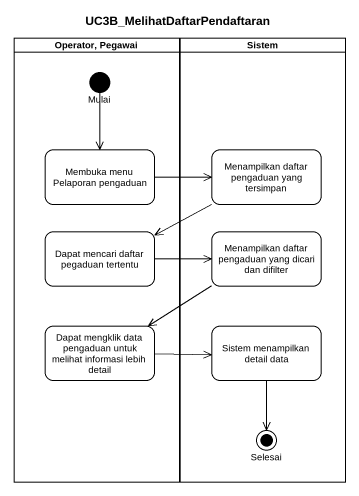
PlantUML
@startuml
title UC3B_MelihatDaftarPendaftaran
hide empty description
state "Operator, Pegawai" as Operator_Pegawai <<partition>> {
  state Mulai <<start>>
  state "Membuka menu Pelaporan pengaduan" as Membuka_menu_Pelaporan
  state "Dapat mencari daftar pegaduan tertentu" as Dapat_mencari_daftar
  state "Dapat mengklik data pengaduan untuk melihat informasi lebih detail" as Dapat_mengklik_data
}
state Sistem <<partition>> {
  state "Menampilkan daftar pengaduan yang tersimpan" as Menampilkan_daftar
  state "Menampilkan daftar pengaduan yang dicari dan difilter" as Menampilkan_daftar_2
  state "Sistem menampilkan detail data" as Sistem_menampilkan_detail
  state Selesai <<end>>
}
Mulai --> Membuka_menu_Pelaporan
Membuka_menu_Pelaporan -right-> Menampilkan_daftar
Menampilkan_daftar -left-> Dapat_mencari_daftar
Dapat_mencari_daftar -right-> Menampilkan_daftar_2
Menampilkan_daftar_2 -left-> Dapat_mengklik_data
Dapat_mengklik_data -right-> Sistem_menampilkan_detail
Sistem_menampilkan_detail --> Selesai
@enduml
